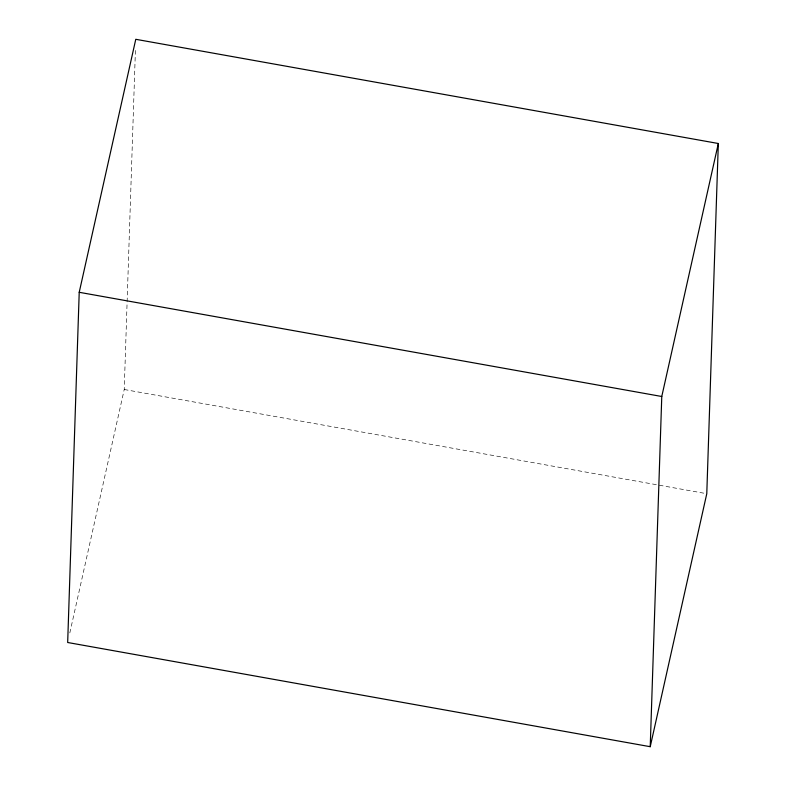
<?xml version="1.0" encoding="UTF-8"?>
<svg xmlns="http://www.w3.org/2000/svg" width="786" height="786" viewBox="0 0 786 786"><rect width="100%" height="100%" fill="white"/><g stroke="black" fill="none" stroke-linecap="round" stroke-linejoin="round"><path stroke-width="0.59" stroke-dasharray="3.93 2.95" d="M69.807 632.956L124.227 389.502L135.408 50.324M124.227 389.502L705.573 493.49"/><path stroke-width="1.18" d="M79.219 292.294L67.675 642.496L650.228 746.7L706.781 493.706L718.325 143.504L135.772 39.3L79.219 292.294L661.773 396.498L650.228 746.7M661.773 396.498L718.325 143.504"/></g></svg>
